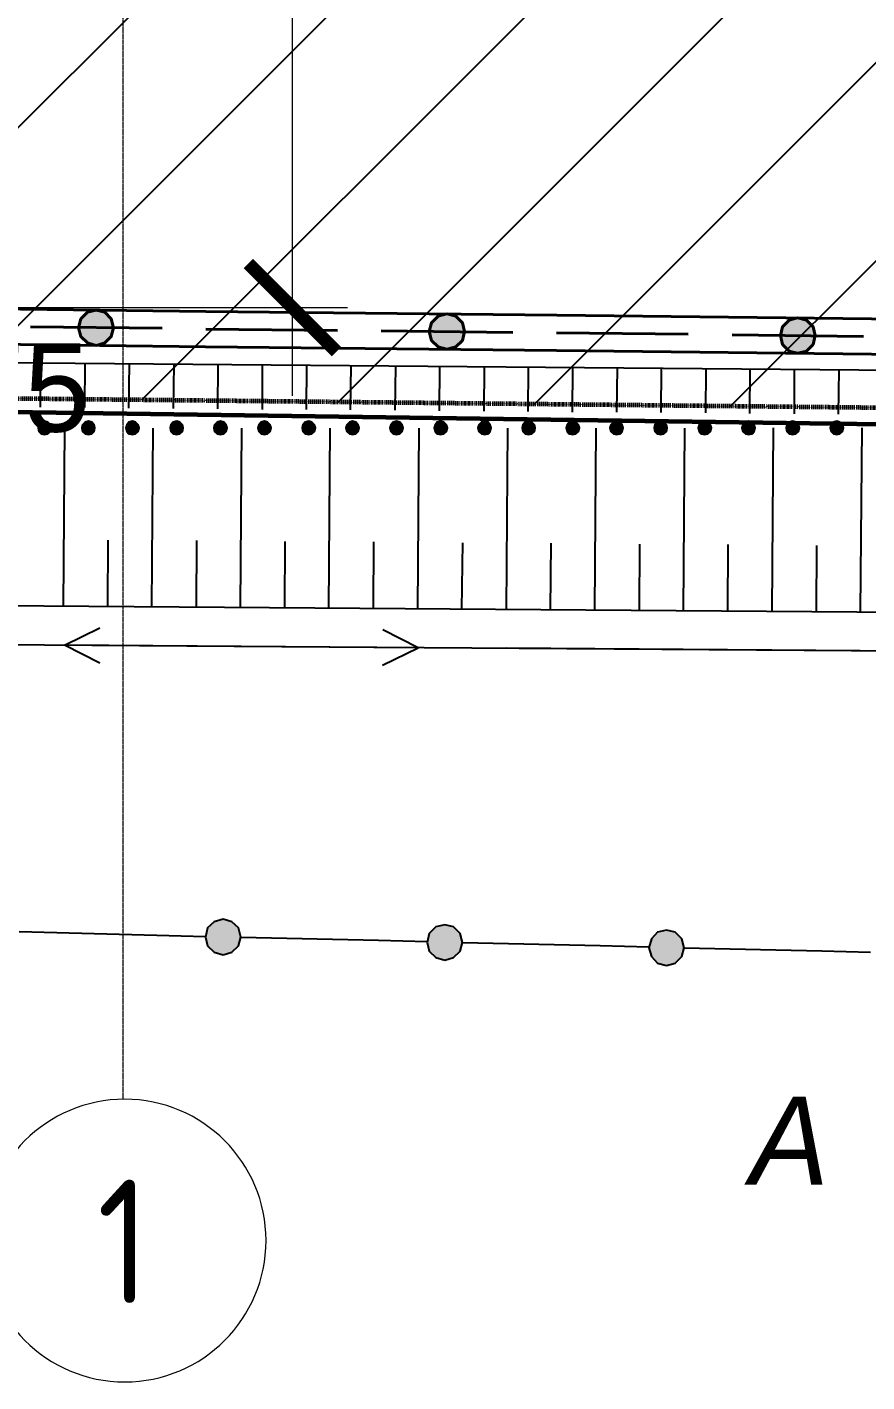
# Model space of a CAD drawing. Header units: millimetres. Extents: x 172667 to 1873135, y -274708 to 168495.
# Drawn here: x 1816278 to 1825786, y -3061 to 12278 of the extents above; entities that cross this region are included whole.
import ezdxf
from ezdxf.enums import TextEntityAlignment as Align

# ---------------------------------------------------------------- set-up
doc = ezdxf.new("R2010")
doc.units = ezdxf.units.MM
doc.linetypes.add('ADSK_Линия сетки', pattern=[25, 20, -2.5, 0, -2.5])
doc.linetypes.add('линия_сгиба', pattern=[1.25, 0.5, -0.25, 0, -0.25, 0, -0.25])
doc.layers.add('017 ОТВОД', color=7, linetype='13.Граница отвода', lineweight=70)
doc.layers.add('Оси', color=10, linetype='Continuous', lineweight=0)
doc.layers.add('_ТОПО', color=253, linetype='Continuous')
doc.styles.add('17', font='', dxfattribs={"height": 0.000909972})
doc.styles.add('F2', font='', dxfattribs={"height": 0.000909972})
doc.styles.add('GOST Common', font='', dxfattribs={"width": 0.9, "height": 700})
doc.styles.add('размеры', font='', dxfattribs={"width": 0.7})
doc.styles.get('17').set_extended_font_data('Bm431', italic=True)
doc.styles.get('F2').set_extended_font_data('D431')
doc.styles.get('GOST Common').set_extended_font_data('GOST Common')
doc.styles.get('размеры').set_extended_font_data('T-FLEX Type A')
doc.linetypes.add('13.Граница отвода', pattern='A,20,[14,SHAPES,S=0.01,R=0,X=0,Y=0],-2.5', length=22.5)
doc.dimstyles.new('SPDS 500', dxfattribs={"dimscale": 500, "dimtxt": 2.5, "dimasz": 2, "dimexe": 1.25, "dimexo": 0, "dimtad": 1, "dimdec": 0, "dimtxsty": 'размеры', "dimblk": 'ARCHTICK', "dimcen": 2.5, "dimdle": 2, "dimclrd": 256, "dimclre": 256, "dimclrt": 1, "dimaunit": 1, "dimadec": 0, "dimazin": 2, "dimtfac": 0.75, "dimtdec": 0, "dimtix": 1, "dimtmove": 1, "dimatfit": 3, "dimfxl": 1.25, "dimtolj": 1, "dimlwd": 20, "dimlwe": 20, "dimarcsym": 0})

# ---------------------------------------------------------------- blocks, each defined once
blk = doc.blocks.new('_ArchTick')
at = {"color": 0, "linetype": 'ByBlock', "const_width": 0.15}
blk.add_lwpolyline([(-0.5, -0.5), (0.5, 0.5)], dxfattribs=at)
blk = doc.blocks.new('*D278')
at = {"linetype": 'Continuous', "lineweight": 20, "transparency": 16777216}
for p, q in [((1819281, 8102), (1819281, 84363)), ((1814573, 83363), (1819906, 83363)), ((1814573, 9102), (1819906, 9102))]:
    blk.add_line(p, q, dxfattribs=at)
at = {"layer": 'Defpoints', "color": 0, "transparency": 16777216}
for p in [(1814573, 83363, 3738), (1819281, 83363), (1814573, 9102, 3738)]:
    blk.add_point(p, dxfattribs=at)
at = {"lineweight": 20, "transparency": 16777216, "xscale": 1000, "yscale": 1000, "zscale": 1000}
for p, rotation in [((1819281, 83363), 90), ((1819281, 9102), 270)]:
    blk.add_blockref('_ArchTick', p, dxfattribs=dict(at, rotation=rotation))
at = {"color": 1, "transparency": 16777216, "insert": (1818343, 46233), "char_height": 1250, "attachment_point": 5, "rotation": 90, "style": 'размеры'}
blk.add_mtext('\\A1;74300', dxfattribs=at)
blk = doc.blocks.new('Ось сетки - Круг_Ø8 мм-6577-ПД_АР_О_план на отм_ 0_000')
at = {"layer": 'Оси', "lineweight": 20}
for start, end in [(360, 180), (180, 360)]:
    blk.add_arc((0, 0), 4, start, end, dxfattribs=at)

msp = doc.modelspace()

# ---------------------------------------------------------------- hatches: boundary and pattern name
h = msp.add_hatch()
h.set_pattern_fill('ANSI31', color=30, scale=500)
h.paths.add_polyline_path([(1815477.8, 83886.2), (1850035.1, 83412.2), (1849138.2, 7719.4), (1815477.8, 8078.9)])
at = {"layer": '_ТОПО', "linetype": 'ByBlock', "lineweight": 40}
for points in [[(1817061.2, 8675.1), (1817156.2, 8705.1), (1817231.2, 8775.1), (1817256.2, 8875.1), (1817231.2, 8975.1), (1817156.2, 9050.1), (1817061.2, 9075.1), (1816961.2, 9050.1), (1816886.2, 8975.1), (1816861.2, 8875.1), (1816886.2, 8775.1), (1816961.2, 8705.1)], [(1821031.2, 8630.1), (1821131.2, 8660.1), (1821206.2, 8730.1), (1821231.2, 8830.1), (1821206.2, 8930.1), (1821131.2, 9005.1), (1821031.2, 9030.1), (1820931.2, 9005.1), (1820856.2, 8930.1), (1820831.2, 8830.1), (1820856.2, 8730.1), (1820931.2, 8660.1)], [(1825001.2, 8585.1), (1825101.2, 8610.1), (1825176.2, 8685.1), (1825201.2, 8785.1), (1825176.2, 8885.1), (1825101.2, 8960.1), (1825001.2, 8985.1), (1824906.2, 8960.1), (1824831.2, 8885.1), (1824806.2, 8785.1), (1824831.2, 8685.1), (1824906.2, 8610.1)]]:
    msp.add_hatch(color=7, dxfattribs=at).paths.add_polyline_path(points)
at = {"layer": '_ТОПО', "linetype": 'ByBlock', "lineweight": -2}
for points in [[(1816476.2, 7665.1), (1816511.2, 7675.1), (1816541.2, 7700.1), (1816551.2, 7740.1), (1816541.2, 7775.1), (1816511.2, 7805.1), (1816476.2, 7815.1), (1816436.2, 7805.1), (1816411.2, 7775.1), (1816401.2, 7740.1), (1816411.2, 7700.1), (1816436.2, 7675.1)], [(1816971.2, 7665.1), (1817011.2, 7675.1), (1817036.2, 7700.1), (1817046.2, 7740.1), (1817036.2, 7775.1), (1817011.2, 7805.1), (1816971.2, 7815.1), (1816936.2, 7805.1), (1816906.2, 7775.1), (1816896.2, 7740.1), (1816906.2, 7700.1), (1816936.2, 7675.1)], [(1817471.2, 7665.1), (1817506.2, 7675.1), (1817536.2, 7700.1), (1817546.2, 7740.1), (1817536.2, 7775.1), (1817506.2, 7805.1), (1817471.2, 7815.1), (1817431.2, 7805.1), (1817406.2, 7775.1), (1817396.2, 7740.1), (1817406.2, 7700.1), (1817431.2, 7675.1)], [(1817971.2, 7665.1), (1818006.2, 7675.1), (1818036.2, 7700.1), (1818046.2, 7740.1), (1818036.2, 7775.1), (1818006.2, 7805.1), (1817971.2, 7815.1), (1817931.2, 7805.1), (1817906.2, 7775.1), (1817896.2, 7740.1), (1817906.2, 7700.1), (1817931.2, 7675.1)], [(1818466.2, 7665.1), (1818506.2, 7675.1), (1818531.2, 7700.1), (1818541.2, 7740.1), (1818531.2, 7775.1), (1818506.2, 7805.1), (1818466.2, 7815.1), (1818431.2, 7805.1), (1818401.2, 7775.1), (1818391.2, 7740.1), (1818401.2, 7700.1), (1818431.2, 7675.1)], [(1818966.2, 7665.1), (1819001.2, 7675.1), (1819031.2, 7700.1), (1819041.2, 7740.1), (1819031.2, 7775.1), (1819001.2, 7805.1), (1818966.2, 7815.1), (1818926.2, 7805.1), (1818901.2, 7775.1), (1818891.2, 7740.1), (1818901.2, 7700.1), (1818926.2, 7675.1)], [(1819466.2, 7665.1), (1819501.2, 7675.1), (1819531.2, 7700.1), (1819541.2, 7740.1), (1819531.2, 7775.1), (1819501.2, 7805.1), (1819466.2, 7815.1), (1819426.2, 7805.1), (1819401.2, 7775.1), (1819391.2, 7740.1), (1819401.2, 7700.1), (1819426.2, 7675.1)], [(1819961.2, 7665.1), (1820001.2, 7675.1), (1820026.2, 7700.1), (1820036.2, 7740.1), (1820026.2, 7775.1), (1820001.2, 7805.1), (1819961.2, 7815.1), (1819926.2, 7805.1), (1819896.2, 7775.1), (1819886.2, 7740.1), (1819896.2, 7700.1), (1819926.2, 7675.1)], [(1820461.2, 7665.1), (1820496.2, 7675.1), (1820526.2, 7700.1), (1820536.2, 7740.1), (1820526.2, 7775.1), (1820496.2, 7805.1), (1820461.2, 7815.1), (1820421.2, 7805.1), (1820396.2, 7775.1), (1820386.2, 7740.1), (1820396.2, 7700.1), (1820421.2, 7675.1)], [(1820961.2, 7665.1), (1820996.2, 7675.1), (1821026.2, 7700.1), (1821036.2, 7740.1), (1821026.2, 7775.1), (1820996.2, 7805.1), (1820961.2, 7815.1), (1820921.2, 7805.1), (1820896.2, 7775.1), (1820886.2, 7740.1), (1820896.2, 7700.1), (1820921.2, 7675.1)], [(1821456.2, 7665.1), (1821496.2, 7675.1), (1821521.2, 7700.1), (1821531.2, 7740.1), (1821521.2, 7775.1), (1821496.2, 7805.1), (1821456.2, 7815.1), (1821421.2, 7805.1), (1821391.2, 7775.1), (1821381.2, 7740.1), (1821391.2, 7700.1), (1821421.2, 7675.1)], [(1821956.2, 7665.1), (1821991.2, 7675.1), (1822021.2, 7700.1), (1822031.2, 7740.1), (1822021.2, 7775.1), (1821991.2, 7805.1), (1821956.2, 7815.1), (1821916.2, 7805.1), (1821891.2, 7775.1), (1821881.2, 7740.1), (1821891.2, 7700.1), (1821916.2, 7675.1)], [(1822456.2, 7665.1), (1822491.2, 7675.1), (1822521.2, 7700.1), (1822531.2, 7740.1), (1822521.2, 7775.1), (1822491.2, 7805.1), (1822456.2, 7815.1), (1822416.2, 7805.1), (1822391.2, 7775.1), (1822381.2, 7740.1), (1822391.2, 7700.1), (1822416.2, 7675.1)], [(1822951.2, 7665.1), (1822991.2, 7675.1), (1823016.2, 7700.1), (1823026.2, 7740.1), (1823016.2, 7775.1), (1822991.2, 7805.1), (1822951.2, 7815.1), (1822916.2, 7805.1), (1822886.2, 7775.1), (1822876.2, 7740.1), (1822886.2, 7700.1), (1822916.2, 7675.1)], [(1823451.2, 7665.1), (1823486.2, 7675.1), (1823516.2, 7700.1), (1823526.2, 7740.1), (1823516.2, 7775.1), (1823486.2, 7805.1), (1823451.2, 7815.1), (1823411.2, 7805.1), (1823386.2, 7775.1), (1823376.2, 7740.1), (1823386.2, 7700.1), (1823411.2, 7675.1)], [(1823951.2, 7665.1), (1823986.2, 7675.1), (1824016.2, 7700.1), (1824026.2, 7740.1), (1824016.2, 7775.1), (1823986.2, 7805.1), (1823951.2, 7815.1), (1823911.2, 7805.1), (1823886.2, 7775.1), (1823876.2, 7740.1), (1823886.2, 7700.1), (1823911.2, 7675.1)], [(1824446.2, 7665.1), (1824486.2, 7675.1), (1824511.2, 7700.1), (1824521.2, 7740.1), (1824511.2, 7775.1), (1824486.2, 7805.1), (1824446.2, 7815.1), (1824411.2, 7805.1), (1824381.2, 7775.1), (1824371.2, 7740.1), (1824381.2, 7700.1), (1824411.2, 7675.1)], [(1824946.2, 7665.1), (1824981.2, 7675.1), (1825011.2, 7700.1), (1825021.2, 7740.1), (1825011.2, 7775.1), (1824981.2, 7805.1), (1824946.2, 7815.1), (1824906.2, 7805.1), (1824881.2, 7775.1), (1824871.2, 7740.1), (1824881.2, 7700.1), (1824906.2, 7675.1)], [(1825446.2, 7665.1), (1825481.2, 7675.1), (1825511.2, 7700.1), (1825521.2, 7740.1), (1825511.2, 7775.1), (1825481.2, 7805.1), (1825446.2, 7815.1), (1825406.2, 7805.1), (1825381.2, 7775.1), (1825371.2, 7740.1), (1825381.2, 7700.1), (1825406.2, 7675.1)], [(1818496.2, 1775.1), (1818596.2, 1805.1), (1818671.2, 1875.1), (1818696.2, 1975.1), (1818671.2, 2080.1), (1818596.2, 2150.1), (1818496.2, 2180.1), (1818396.2, 2150.1), (1818321.2, 2080.1), (1818296.2, 1975.1), (1818321.2, 1875.1), (1818396.2, 1805.1)], [(1821006.2, 1715.1), (1821106.2, 1745.1), (1821181.2, 1815.1), (1821206.2, 1915.1), (1821181.2, 2015.1), (1821106.2, 2090.1), (1821006.2, 2115.1), (1820906.2, 2090.1), (1820831.2, 2015.1), (1820806.2, 1915.1), (1820831.2, 1815.1), (1820906.2, 1745.1)], [(1823516.2, 1655.1), (1823616.2, 1680.1), (1823691.2, 1755.1), (1823716.2, 1855.1), (1823691.2, 1955.1), (1823616.2, 2030.1), (1823516.2, 2055.1), (1823416.2, 2030.1), (1823346.2, 1955.1), (1823316.2, 1855.1), (1823346.2, 1755.1), (1823416.2, 1680.1)]]:
    msp.add_hatch(color=8, dxfattribs=at).paths.add_polyline_path(points)

# ---------------------------------------------------------------- linework, layer by layer
at = {"layer": '017 ОТВОД', "color": 1, "linetype": '13.Граница отвода', "lineweight": 60, "elevation": -103056.2}
msp.add_lwpolyline([(1769145.1, 8582.2), (1770045.1, 84542.2), (1850035.1, 83412.2), (1849135.1, 7452.2)], close=True, dxfattribs=at)
at = {"layer": '017 ОТВОД', "color": 30, "linetype": 'линия_сгиба', "lineweight": 60, "ltscale": 5, "elevation": 3738.5}
msp.add_lwpolyline([(1815477.8, 83886.2), (1850035.1, 83412.2), (1849138.2, 7719.4), (1815477.8, 8078.9)], close=True, dxfattribs=at)
at = {"layer": '_ТОПО', "color": 7, "linetype": 'ByBlock', "lineweight": 40}
for p, q in [((1814331.2, 9110.1, 106802.4), (1818301.2, 9060.1, 106802.1)), ((1818301.2, 9060.1, 106802.1), (1822276.2, 9015.1, 106801.9)), ((1822276.2, 9015.1, 106801.9), (1826246.2, 8970.1, 106801.6)), ((1816316.2, 8885.1, 106802.3), (1817806.2, 8870.1, 106802.2)), ((1816316.2, 8885.1, 106802.3), (1817806.2, 8870.1, 106802.2)), ((1818301.2, 8860.1, 106802.1), (1819791.2, 8845.1, 106802)), ((1820286.2, 8840.1, 106802), (1821776.2, 8820.1, 106801.9)), ((1820286.2, 8840.1, 106802), (1821776.2, 8820.1, 106801.9)), ((1822271.2, 8815.1, 106801.9), (1823761.2, 8800.1, 106801.8)), ((1822271.2, 8815.1, 106801.9), (1823761.2, 8800.1, 106801.8)), ((1824261.2, 8795.1, 106801.7), (1825746.2, 8775.1, 106801.6)), ((1824261.2, 8795.1, 106801.7), (1825746.2, 8775.1, 106801.6)), ((1814326.2, 8710.1, 106802.4), (1818296.2, 8660.1, 106802.1)), ((1818296.2, 8660.1, 106802.1), (1822271.2, 8615.1, 106801.9)), ((1822271.2, 8615.1, 106801.9), (1826241.2, 8570.1, 106801.6))]:
    msp.add_line(p, q, dxfattribs=at)
at = {"layer": '_ТОПО', "color": 8, "linetype": 'ByBlock', "lineweight": -2}
for p, q in [((1818301.2, 8860.1, 106802.1), (1819791.2, 8845.1, 106802)), ((1841535.8, 8259.8, 106257.3), (1815931.3, 8478.3, 106817.4)), ((1816431.2, 7975.1, 106802), (1816431.2, 8475.1, 106806.4)), ((1816931.2, 7970.1, 106793), (1816936.2, 8470.1, 106795.4)), ((1817431.2, 7965.1, 106782.8), (1817436.2, 8465.1, 106784.5)), ((1817936.2, 7960.1, 106772.2), (1817941.2, 8460.1, 106773.4)), ((1818436.2, 7955.1, 106761.5), (1818441.2, 8455.1, 106762.5)), ((1818941.2, 7950.1, 106750.6), (1818941.2, 8450.1, 106751.5)), ((1819441.2, 7950.1, 106739.9), (1819446.2, 8450.1, 106740.5)), ((1819941.2, 7945.1, 106729), (1819946.2, 8445.1, 106729.5)), ((1820446.2, 7940.1, 106718), (1820451.2, 8440.1, 106718.5)), ((1820946.2, 7935.1, 106707.2), (1820951.2, 8435.1, 106707.6)), ((1821451.2, 7930.1, 106696.2), (1821456.2, 8430.1, 106696.5)), ((1821951.2, 7925.1, 106685.3), (1821956.2, 8425.1, 106685.6)), ((1822451.2, 7920.1, 106674.4), (1822456.2, 8420.1, 106674.6)), ((1822956.2, 7920.1, 106663.4), (1822961.2, 8420.1, 106663.6)), ((1823456.2, 7915.1, 106652.5), (1823461.2, 8415.1, 106652.7)), ((1823961.2, 7910.1, 106641.4), (1823966.2, 8410.1, 106641.6)), ((1824461.2, 7905.1, 106630.5), (1824466.2, 8405.1, 106630.7)), ((1824966.2, 7900.1, 106619.5), (1824966.2, 8400.1, 106619.7)), ((1825466.2, 7895.1, 106608.6), (1825471.2, 8395.1, 106608.7)), ((1816690.2, 5725.8, 106842.5), (1816704.1, 7738.5, 106842.5)), ((1817690.2, 5715.8, 106842.5), (1817705.9, 7738.6, 106842.5)), ((1818695.2, 5710.8, 106842.5), (1818709.2, 7738.7, 106842.5)), ((1819695.2, 5700.8, 106842.5), (1819711, 7738.9, 106842.5)), ((1820700.2, 5695.8, 106842.5), (1820716.1, 7739, 106842.5)), ((1821705.2, 5685.8, 106842.5), (1821719.4, 7739.1, 106842.5)), ((1822705.2, 5680.8, 106842.5), (1822721.2, 7739.2, 106842.5)), ((1823710.2, 5670.8, 106842.5), (1823726.3, 7739.3, 106842.5)), ((1824715.2, 5665.8, 106842.5), (1824729.5, 7739.4, 106842.5)), ((1825715.2, 5660.8, 106842.5), (1825731.3, 7739.5, 106842.5)), ((1817190.2, 5720.8, 106842.5), (1817195.2, 6470.8, 106842.5)), ((1818195.2, 5715.8, 106842.5), (1818200.2, 6465.8, 106842.5)), ((1819195.2, 5705.8, 106842.5), (1819200.2, 6455.8, 106842.5)), ((1820200.2, 5700.8, 106842.5), (1820205.2, 6450.8, 106842.5)), ((1821200.2, 5690.8, 106842.5), (1821210.2, 6440.8, 106842.5)), ((1822205.2, 5685.8, 106842.5), (1822210.2, 6435.8, 106842.5)), ((1823210.2, 5675.8, 106842.5), (1823215.2, 6425.8, 106842.5)), ((1824210.2, 5670.8, 106842.5), (1824215.2, 6420.8, 106842.5)), ((1825215.2, 5660.8, 106842.5), (1825220.2, 6410.8, 106842.5)), ((1820706.2, 5250.1, 106972), (1816701.2, 5280.1, 106972)), ((1825711.2, 5215.1, 106972), (1821706.2, 5245.1, 106972)), ((1817746.2, 1995.1, 107101.5), (1816186.2, 2035.1, 107101.5)), ((1818296.2, 1980.1, 107101.5), (1817746.2, 1995.1, 107101.5)), ((1820256.2, 1935.1, 107101.5), (1818696.2, 1970.1, 107101.5)), ((1820806.2, 1920.1, 107101.5), (1820256.2, 1935.1, 107101.5)), ((1822766.2, 1875.1, 107101.5), (1821206.2, 1910.1, 107101.5)), ((1823316.2, 1860.1, 107101.5), (1822766.2, 1875.1, 107101.5)), ((1825276.2, 1815.1, 107101.5), (1823716.2, 1850.1, 107101.5)), ((1825826.2, 1800.1, 107101.5), (1825276.2, 1815.1, 107101.5))]:
    msp.add_line(p, q, dxfattribs=at)
at = {"layer": '_ТОПО', "color": 7, "linetype": 'ByBlock', "lineweight": 40, "flags": 128}
for points, elevation in [([(1817061.2, 8675.1), (1817156.2, 8705.1), (1817231.2, 8775.1), (1817256.2, 8875.1), (1817231.2, 8975.1), (1817156.2, 9050.1), (1817061.2, 9075.1), (1816961.2, 9050.1), (1816886.2, 8975.1), (1816861.2, 8875.1), (1816886.2, 8775.1), (1816961.2, 8705.1), (1817061.2, 8675.1)], 106802.2), ([(1817061.2, 8675.1), (1817156.2, 8705.1), (1817231.2, 8775.1), (1817256.2, 8875.1), (1817231.2, 8975.1), (1817156.2, 9050.1), (1817061.2, 9075.1), (1816961.2, 9050.1), (1816886.2, 8975.1), (1816861.2, 8875.1), (1816886.2, 8775.1), (1816961.2, 8705.1), (1817061.2, 8675.1)], 107296.5), ([(1821031.2, 8630.1), (1821131.2, 8660.1), (1821206.2, 8730.1), (1821231.2, 8830.1), (1821206.2, 8930.1), (1821131.2, 9005.1), (1821031.2, 9030.1), (1820931.2, 9005.1), (1820856.2, 8930.1), (1820831.2, 8830.1), (1820856.2, 8730.1), (1820931.2, 8660.1), (1821031.2, 8630.1)], 106802), ([(1821031.2, 8630.1), (1821131.2, 8660.1), (1821206.2, 8730.1), (1821231.2, 8830.1), (1821206.2, 8930.1), (1821131.2, 9005.1), (1821031.2, 9030.1), (1820931.2, 9005.1), (1820856.2, 8930.1), (1820831.2, 8830.1), (1820856.2, 8730.1), (1820931.2, 8660.1), (1821031.2, 8630.1)], 107296.5), ([(1825001.2, 8585.1), (1825101.2, 8610.1), (1825176.2, 8685.1), (1825201.2, 8785.1), (1825176.2, 8885.1), (1825101.2, 8960.1), (1825001.2, 8985.1), (1824906.2, 8960.1), (1824831.2, 8885.1), (1824806.2, 8785.1), (1824831.2, 8685.1), (1824906.2, 8610.1), (1825001.2, 8585.1)], 106801.7), ([(1825001.2, 8585.1), (1825101.2, 8610.1), (1825176.2, 8685.1), (1825201.2, 8785.1), (1825176.2, 8885.1), (1825101.2, 8960.1), (1825001.2, 8985.1), (1824906.2, 8960.1), (1824831.2, 8885.1), (1824806.2, 8785.1), (1824831.2, 8685.1), (1824906.2, 8610.1), (1825001.2, 8585.1)], 107296.5)]:
    msp.add_lwpolyline(points, close=True, dxfattribs=dict(at, elevation=elevation))
at = {"layer": '_ТОПО', "color": 8, "linetype": 'ByBlock', "lineweight": -2, "flags": 128}
for points, elevation in [([(1816476.2, 7665.1), (1816511.2, 7675.1), (1816541.2, 7700.1), (1816551.2, 7740.1), (1816541.2, 7775.1), (1816511.2, 7805.1), (1816476.2, 7815.1), (1816436.2, 7805.1), (1816411.2, 7775.1), (1816401.2, 7740.1), (1816411.2, 7700.1), (1816436.2, 7675.1), (1816476.2, 7665.1)], 105296), ([(1816476.2, 7665.1), (1816511.2, 7675.1), (1816541.2, 7700.1), (1816551.2, 7740.1), (1816541.2, 7775.1), (1816511.2, 7805.1), (1816476.2, 7815.1), (1816436.2, 7805.1), (1816411.2, 7775.1), (1816401.2, 7740.1), (1816411.2, 7700.1), (1816436.2, 7675.1), (1816476.2, 7665.1)], 105296), ([(1816971.2, 7665.1), (1817011.2, 7675.1), (1817036.2, 7700.1), (1817046.2, 7740.1), (1817036.2, 7775.1), (1817011.2, 7805.1), (1816971.2, 7815.1), (1816936.2, 7805.1), (1816906.2, 7775.1), (1816896.2, 7740.1), (1816906.2, 7700.1), (1816936.2, 7675.1), (1816971.2, 7665.1)], 105296), ([(1816971.2, 7665.1), (1817011.2, 7675.1), (1817036.2, 7700.1), (1817046.2, 7740.1), (1817036.2, 7775.1), (1817011.2, 7805.1), (1816971.2, 7815.1), (1816936.2, 7805.1), (1816906.2, 7775.1), (1816896.2, 7740.1), (1816906.2, 7700.1), (1816936.2, 7675.1), (1816971.2, 7665.1)], 105296), ([(1817471.2, 7665.1), (1817506.2, 7675.1), (1817536.2, 7700.1), (1817546.2, 7740.1), (1817536.2, 7775.1), (1817506.2, 7805.1), (1817471.2, 7815.1), (1817431.2, 7805.1), (1817406.2, 7775.1), (1817396.2, 7740.1), (1817406.2, 7700.1), (1817431.2, 7675.1), (1817471.2, 7665.1)], 105296), ([(1817471.2, 7665.1), (1817506.2, 7675.1), (1817536.2, 7700.1), (1817546.2, 7740.1), (1817536.2, 7775.1), (1817506.2, 7805.1), (1817471.2, 7815.1), (1817431.2, 7805.1), (1817406.2, 7775.1), (1817396.2, 7740.1), (1817406.2, 7700.1), (1817431.2, 7675.1), (1817471.2, 7665.1)], 105296), ([(1817971.2, 7665.1), (1818006.2, 7675.1), (1818036.2, 7700.1), (1818046.2, 7740.1), (1818036.2, 7775.1), (1818006.2, 7805.1), (1817971.2, 7815.1), (1817931.2, 7805.1), (1817906.2, 7775.1), (1817896.2, 7740.1), (1817906.2, 7700.1), (1817931.2, 7675.1), (1817971.2, 7665.1)], 105296), ([(1817971.2, 7665.1), (1818006.2, 7675.1), (1818036.2, 7700.1), (1818046.2, 7740.1), (1818036.2, 7775.1), (1818006.2, 7805.1), (1817971.2, 7815.1), (1817931.2, 7805.1), (1817906.2, 7775.1), (1817896.2, 7740.1), (1817906.2, 7700.1), (1817931.2, 7675.1), (1817971.2, 7665.1)], 105296), ([(1818466.2, 7665.1), (1818506.2, 7675.1), (1818531.2, 7700.1), (1818541.2, 7740.1), (1818531.2, 7775.1), (1818506.2, 7805.1), (1818466.2, 7815.1), (1818431.2, 7805.1), (1818401.2, 7775.1), (1818391.2, 7740.1), (1818401.2, 7700.1), (1818431.2, 7675.1), (1818466.2, 7665.1)], 105296), ([(1818466.2, 7665.1), (1818506.2, 7675.1), (1818531.2, 7700.1), (1818541.2, 7740.1), (1818531.2, 7775.1), (1818506.2, 7805.1), (1818466.2, 7815.1), (1818431.2, 7805.1), (1818401.2, 7775.1), (1818391.2, 7740.1), (1818401.2, 7700.1), (1818431.2, 7675.1), (1818466.2, 7665.1)], 105296), ([(1818966.2, 7665.1), (1819001.2, 7675.1), (1819031.2, 7700.1), (1819041.2, 7740.1), (1819031.2, 7775.1), (1819001.2, 7805.1), (1818966.2, 7815.1), (1818926.2, 7805.1), (1818901.2, 7775.1), (1818891.2, 7740.1), (1818901.2, 7700.1), (1818926.2, 7675.1), (1818966.2, 7665.1)], 105296), ([(1818966.2, 7665.1), (1819001.2, 7675.1), (1819031.2, 7700.1), (1819041.2, 7740.1), (1819031.2, 7775.1), (1819001.2, 7805.1), (1818966.2, 7815.1), (1818926.2, 7805.1), (1818901.2, 7775.1), (1818891.2, 7740.1), (1818901.2, 7700.1), (1818926.2, 7675.1), (1818966.2, 7665.1)], 105296), ([(1819466.2, 7665.1), (1819501.2, 7675.1), (1819531.2, 7700.1), (1819541.2, 7740.1), (1819531.2, 7775.1), (1819501.2, 7805.1), (1819466.2, 7815.1), (1819426.2, 7805.1), (1819401.2, 7775.1), (1819391.2, 7740.1), (1819401.2, 7700.1), (1819426.2, 7675.1), (1819466.2, 7665.1)], 105296), ([(1819466.2, 7665.1), (1819501.2, 7675.1), (1819531.2, 7700.1), (1819541.2, 7740.1), (1819531.2, 7775.1), (1819501.2, 7805.1), (1819466.2, 7815.1), (1819426.2, 7805.1), (1819401.2, 7775.1), (1819391.2, 7740.1), (1819401.2, 7700.1), (1819426.2, 7675.1), (1819466.2, 7665.1)], 105296), ([(1819961.2, 7665.1), (1820001.2, 7675.1), (1820026.2, 7700.1), (1820036.2, 7740.1), (1820026.2, 7775.1), (1820001.2, 7805.1), (1819961.2, 7815.1), (1819926.2, 7805.1), (1819896.2, 7775.1), (1819886.2, 7740.1), (1819896.2, 7700.1), (1819926.2, 7675.1), (1819961.2, 7665.1)], 105296), ([(1819961.2, 7665.1), (1820001.2, 7675.1), (1820026.2, 7700.1), (1820036.2, 7740.1), (1820026.2, 7775.1), (1820001.2, 7805.1), (1819961.2, 7815.1), (1819926.2, 7805.1), (1819896.2, 7775.1), (1819886.2, 7740.1), (1819896.2, 7700.1), (1819926.2, 7675.1), (1819961.2, 7665.1)], 105296), ([(1820461.2, 7665.1), (1820496.2, 7675.1), (1820526.2, 7700.1), (1820536.2, 7740.1), (1820526.2, 7775.1), (1820496.2, 7805.1), (1820461.2, 7815.1), (1820421.2, 7805.1), (1820396.2, 7775.1), (1820386.2, 7740.1), (1820396.2, 7700.1), (1820421.2, 7675.1), (1820461.2, 7665.1)], 105296), ([(1820461.2, 7665.1), (1820496.2, 7675.1), (1820526.2, 7700.1), (1820536.2, 7740.1), (1820526.2, 7775.1), (1820496.2, 7805.1), (1820461.2, 7815.1), (1820421.2, 7805.1), (1820396.2, 7775.1), (1820386.2, 7740.1), (1820396.2, 7700.1), (1820421.2, 7675.1), (1820461.2, 7665.1)], 105296), ([(1820961.2, 7665.1), (1820996.2, 7675.1), (1821026.2, 7700.1), (1821036.2, 7740.1), (1821026.2, 7775.1), (1820996.2, 7805.1), (1820961.2, 7815.1), (1820921.2, 7805.1), (1820896.2, 7775.1), (1820886.2, 7740.1), (1820896.2, 7700.1), (1820921.2, 7675.1), (1820961.2, 7665.1)], 105296), ([(1820961.2, 7665.1), (1820996.2, 7675.1), (1821026.2, 7700.1), (1821036.2, 7740.1), (1821026.2, 7775.1), (1820996.2, 7805.1), (1820961.2, 7815.1), (1820921.2, 7805.1), (1820896.2, 7775.1), (1820886.2, 7740.1), (1820896.2, 7700.1), (1820921.2, 7675.1), (1820961.2, 7665.1)], 105296), ([(1821456.2, 7665.1), (1821496.2, 7675.1), (1821521.2, 7700.1), (1821531.2, 7740.1), (1821521.2, 7775.1), (1821496.2, 7805.1), (1821456.2, 7815.1), (1821421.2, 7805.1), (1821391.2, 7775.1), (1821381.2, 7740.1), (1821391.2, 7700.1), (1821421.2, 7675.1), (1821456.2, 7665.1)], 105296), ([(1821456.2, 7665.1), (1821496.2, 7675.1), (1821521.2, 7700.1), (1821531.2, 7740.1), (1821521.2, 7775.1), (1821496.2, 7805.1), (1821456.2, 7815.1), (1821421.2, 7805.1), (1821391.2, 7775.1), (1821381.2, 7740.1), (1821391.2, 7700.1), (1821421.2, 7675.1), (1821456.2, 7665.1)], 105296), ([(1821956.2, 7665.1), (1821991.2, 7675.1), (1822021.2, 7700.1), (1822031.2, 7740.1), (1822021.2, 7775.1), (1821991.2, 7805.1), (1821956.2, 7815.1), (1821916.2, 7805.1), (1821891.2, 7775.1), (1821881.2, 7740.1), (1821891.2, 7700.1), (1821916.2, 7675.1), (1821956.2, 7665.1)], 105296), ([(1821956.2, 7665.1), (1821991.2, 7675.1), (1822021.2, 7700.1), (1822031.2, 7740.1), (1822021.2, 7775.1), (1821991.2, 7805.1), (1821956.2, 7815.1), (1821916.2, 7805.1), (1821891.2, 7775.1), (1821881.2, 7740.1), (1821891.2, 7700.1), (1821916.2, 7675.1), (1821956.2, 7665.1)], 105296), ([(1822456.2, 7665.1), (1822491.2, 7675.1), (1822521.2, 7700.1), (1822531.2, 7740.1), (1822521.2, 7775.1), (1822491.2, 7805.1), (1822456.2, 7815.1), (1822416.2, 7805.1), (1822391.2, 7775.1), (1822381.2, 7740.1), (1822391.2, 7700.1), (1822416.2, 7675.1), (1822456.2, 7665.1)], 105296), ([(1822456.2, 7665.1), (1822491.2, 7675.1), (1822521.2, 7700.1), (1822531.2, 7740.1), (1822521.2, 7775.1), (1822491.2, 7805.1), (1822456.2, 7815.1), (1822416.2, 7805.1), (1822391.2, 7775.1), (1822381.2, 7740.1), (1822391.2, 7700.1), (1822416.2, 7675.1), (1822456.2, 7665.1)], 105296), ([(1822951.2, 7665.1), (1822991.2, 7675.1), (1823016.2, 7700.1), (1823026.2, 7740.1), (1823016.2, 7775.1), (1822991.2, 7805.1), (1822951.2, 7815.1), (1822916.2, 7805.1), (1822886.2, 7775.1), (1822876.2, 7740.1), (1822886.2, 7700.1), (1822916.2, 7675.1), (1822951.2, 7665.1)], 105296), ([(1822951.2, 7665.1), (1822991.2, 7675.1), (1823016.2, 7700.1), (1823026.2, 7740.1), (1823016.2, 7775.1), (1822991.2, 7805.1), (1822951.2, 7815.1), (1822916.2, 7805.1), (1822886.2, 7775.1), (1822876.2, 7740.1), (1822886.2, 7700.1), (1822916.2, 7675.1), (1822951.2, 7665.1)], 105296), ([(1823451.2, 7665.1), (1823486.2, 7675.1), (1823516.2, 7700.1), (1823526.2, 7740.1), (1823516.2, 7775.1), (1823486.2, 7805.1), (1823451.2, 7815.1), (1823411.2, 7805.1), (1823386.2, 7775.1), (1823376.2, 7740.1), (1823386.2, 7700.1), (1823411.2, 7675.1), (1823451.2, 7665.1)], 105296), ([(1823451.2, 7665.1), (1823486.2, 7675.1), (1823516.2, 7700.1), (1823526.2, 7740.1), (1823516.2, 7775.1), (1823486.2, 7805.1), (1823451.2, 7815.1), (1823411.2, 7805.1), (1823386.2, 7775.1), (1823376.2, 7740.1), (1823386.2, 7700.1), (1823411.2, 7675.1), (1823451.2, 7665.1)], 105296), ([(1823951.2, 7665.1), (1823986.2, 7675.1), (1824016.2, 7700.1), (1824026.2, 7740.1), (1824016.2, 7775.1), (1823986.2, 7805.1), (1823951.2, 7815.1), (1823911.2, 7805.1), (1823886.2, 7775.1), (1823876.2, 7740.1), (1823886.2, 7700.1), (1823911.2, 7675.1), (1823951.2, 7665.1)], 105296), ([(1823951.2, 7665.1), (1823986.2, 7675.1), (1824016.2, 7700.1), (1824026.2, 7740.1), (1824016.2, 7775.1), (1823986.2, 7805.1), (1823951.2, 7815.1), (1823911.2, 7805.1), (1823886.2, 7775.1), (1823876.2, 7740.1), (1823886.2, 7700.1), (1823911.2, 7675.1), (1823951.2, 7665.1)], 105296), ([(1824446.2, 7665.1), (1824486.2, 7675.1), (1824511.2, 7700.1), (1824521.2, 7740.1), (1824511.2, 7775.1), (1824486.2, 7805.1), (1824446.2, 7815.1), (1824411.2, 7805.1), (1824381.2, 7775.1), (1824371.2, 7740.1), (1824381.2, 7700.1), (1824411.2, 7675.1), (1824446.2, 7665.1)], 105296), ([(1824446.2, 7665.1), (1824486.2, 7675.1), (1824511.2, 7700.1), (1824521.2, 7740.1), (1824511.2, 7775.1), (1824486.2, 7805.1), (1824446.2, 7815.1), (1824411.2, 7805.1), (1824381.2, 7775.1), (1824371.2, 7740.1), (1824381.2, 7700.1), (1824411.2, 7675.1), (1824446.2, 7665.1)], 105296), ([(1824946.2, 7665.1), (1824981.2, 7675.1), (1825011.2, 7700.1), (1825021.2, 7740.1), (1825011.2, 7775.1), (1824981.2, 7805.1), (1824946.2, 7815.1), (1824906.2, 7805.1), (1824881.2, 7775.1), (1824871.2, 7740.1), (1824881.2, 7700.1), (1824906.2, 7675.1), (1824946.2, 7665.1)], 105296), ([(1824946.2, 7665.1), (1824981.2, 7675.1), (1825011.2, 7700.1), (1825021.2, 7740.1), (1825011.2, 7775.1), (1824981.2, 7805.1), (1824946.2, 7815.1), (1824906.2, 7805.1), (1824881.2, 7775.1), (1824871.2, 7740.1), (1824881.2, 7700.1), (1824906.2, 7675.1), (1824946.2, 7665.1)], 105296), ([(1825446.2, 7665.1), (1825481.2, 7675.1), (1825511.2, 7700.1), (1825521.2, 7740.1), (1825511.2, 7775.1), (1825481.2, 7805.1), (1825446.2, 7815.1), (1825406.2, 7805.1), (1825381.2, 7775.1), (1825371.2, 7740.1), (1825381.2, 7700.1), (1825406.2, 7675.1), (1825446.2, 7665.1)], 105296), ([(1825446.2, 7665.1), (1825481.2, 7675.1), (1825511.2, 7700.1), (1825521.2, 7740.1), (1825511.2, 7775.1), (1825481.2, 7805.1), (1825446.2, 7815.1), (1825406.2, 7805.1), (1825381.2, 7775.1), (1825371.2, 7740.1), (1825381.2, 7700.1), (1825406.2, 7675.1), (1825446.2, 7665.1)], 105296), ([(1818496.2, 1775.1), (1818596.2, 1805.1), (1818671.2, 1875.1), (1818696.2, 1975.1), (1818671.2, 2080.1), (1818596.2, 2150.1), (1818496.2, 2180.1), (1818396.2, 2150.1), (1818321.2, 2080.1), (1818296.2, 1975.1), (1818321.2, 1875.1), (1818396.2, 1805.1), (1818496.2, 1775.1)], 107101.5), ([(1818496.2, 1775.1), (1818596.2, 1805.1), (1818671.2, 1875.1), (1818696.2, 1975.1), (1818671.2, 2080.1), (1818596.2, 2150.1), (1818496.2, 2180.1), (1818396.2, 2150.1), (1818321.2, 2080.1), (1818296.2, 1975.1), (1818321.2, 1875.1), (1818396.2, 1805.1), (1818496.2, 1775.1)], 107101.5), ([(1821006.2, 1715.1), (1821106.2, 1745.1), (1821181.2, 1815.1), (1821206.2, 1915.1), (1821181.2, 2015.1), (1821106.2, 2090.1), (1821006.2, 2115.1), (1820906.2, 2090.1), (1820831.2, 2015.1), (1820806.2, 1915.1), (1820831.2, 1815.1), (1820906.2, 1745.1), (1821006.2, 1715.1)], 107101.5), ([(1821006.2, 1715.1), (1821106.2, 1745.1), (1821181.2, 1815.1), (1821206.2, 1915.1), (1821181.2, 2015.1), (1821106.2, 2090.1), (1821006.2, 2115.1), (1820906.2, 2090.1), (1820831.2, 2015.1), (1820806.2, 1915.1), (1820831.2, 1815.1), (1820906.2, 1745.1), (1821006.2, 1715.1)], 107101.5), ([(1823516.2, 1655.1), (1823616.2, 1680.1), (1823691.2, 1755.1), (1823716.2, 1855.1), (1823691.2, 1955.1), (1823616.2, 2030.1), (1823516.2, 2055.1), (1823416.2, 2030.1), (1823346.2, 1955.1), (1823316.2, 1855.1), (1823346.2, 1755.1), (1823416.2, 1680.1), (1823516.2, 1655.1)], 107101.5), ([(1823516.2, 1655.1), (1823616.2, 1680.1), (1823691.2, 1755.1), (1823716.2, 1855.1), (1823691.2, 1955.1), (1823616.2, 2030.1), (1823516.2, 2055.1), (1823416.2, 2030.1), (1823346.2, 1955.1), (1823316.2, 1855.1), (1823346.2, 1755.1), (1823416.2, 1680.1), (1823516.2, 1655.1)], 107101.5)]:
    msp.add_lwpolyline(points, close=True, dxfattribs=dict(at, elevation=elevation))
for points, elevation in [([(1715488.5, 4964.9), (1716889.2, 4311.4), (1718075.3, 4040.9), (1719128.2, 3980.1), (1720378.1, 4466.1), (1721800, 5018.9), (1722445, 5310.2), (1724317.8, 5934.5), (1727344.2, 6604.1), (1742887.2, 6806.1), (1751503.7, 6735.6), (1781375.2, 5815.1), (1811860.2, 5760.1), (1841019.2, 5546.1), (1855790.2, 4737.1)], 106842.5), ([(1841019.2, 5546.1), (1840667.1, 5112.5), (1812170.2, 5310.2), (1811860.2, 5760.1), (1811376.1, 5426.6), (1781498.8, 5351.8), (1781375.2, 5815.1), (1781041.1, 5372.6), (1751356.2, 5695.1), (1722027.2, 4922.1)], 106972), ([(1817101.2, 5075.1), (1816701.2, 5280.1), (1817101.2, 5475.1)], 106972), ([(1820301.2, 5055.1), (1820706.2, 5250.1), (1820306.2, 5455.1)], 106972)]:
    msp.add_lwpolyline(points, dxfattribs=dict(at, elevation=elevation))
at = {"layer": 'Оси', "linetype": 'ADSK_Линия сетки'}
msp.add_line((1817365.2, 139.4, 3738.5), (1817365.2, 77148.6, 3738.5), dxfattribs=at)

# ---------------------------------------------------------------- block references
at = {"layer": 'Оси', "lineweight": 20, "xscale": 399.9999999999997, "yscale": 399.9999999999997, "zscale": 399.9999999999997}
msp.add_blockref('Ось сетки - Круг_Ø8 мм-6577-ПД_АР_О_план на отм_ 0_000', (1817383.2, -1460.6, 106794.7), dxfattribs=at)

# ---------------------------------------------------------------- texts
at = {"layer": '_ТОПО', "color": 8, "linetype": 'ByBlock', "lineweight": -2, "style": 'F2'}
msp.add_text('105.75', height=1000, dxfattribs=at).set_placement((1812899.2, 8198.1, 105783), align=Align.MIDDLE_LEFT)
at = {"layer": '_ТОПО', "color": 8, "linetype": 'ByBlock', "lineweight": -2, "style": '17'}
msp.add_text('А', height=1000, dxfattribs=at).set_placement((1824908.8, -329.4, 106848), align=Align.MIDDLE_CENTER)
at = {"layer": 'Оси', "insert": (1817070.3, -770.5, 106794.7), "char_height": 1400, "width": 750.379, "attachment_point": 1, "style": 'GOST Common'}
msp.add_mtext('\\fGOST Common|b0|i0|c204|p34|;\\W.9;1', dxfattribs=at)

# ---------------------------------------------------------------- dimensions: what is measured, and where the dimension line sits
dim = msp.add_linear_dim(base=(1819280.6, 83363.2), p1=(1814573.1, 9102, 3738.5), p2=(1814573.1, 83363.2, 3738.5), angle=90, text='74300', dimstyle='SPDS 500')
dim.commit()
dim.dimension.update_dxf_attribs({"geometry": '*D278', "text_midpoint": (1818343.1, 46232.6)})

doc.saveas('drawing.dxf')
